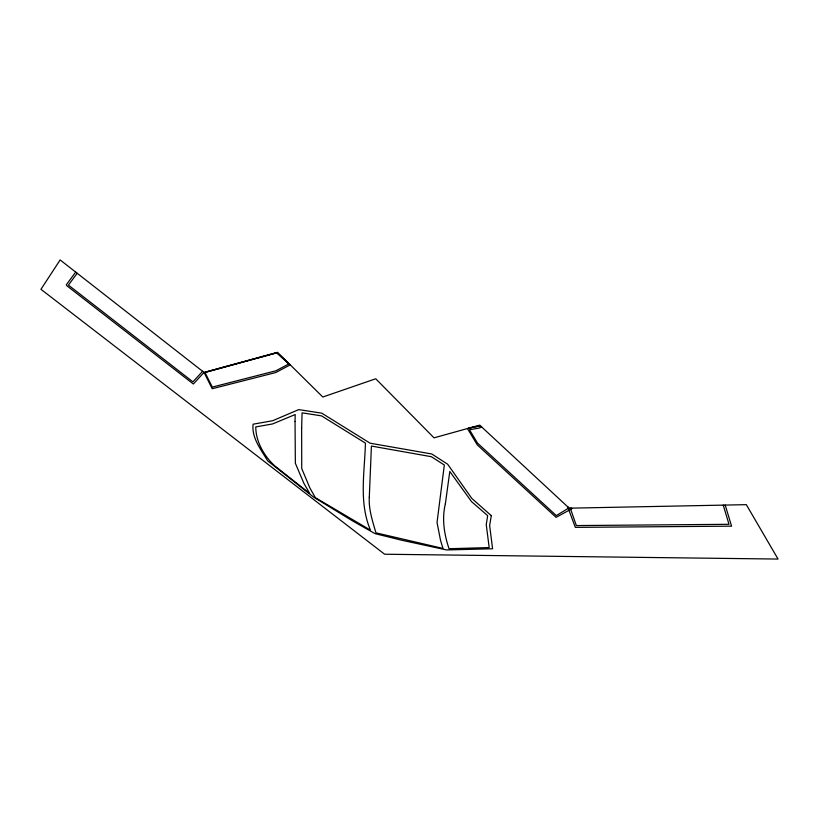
<?xml version="1.0" encoding="UTF-8"?>
<svg xmlns="http://www.w3.org/2000/svg" width="819" height="819" viewBox="0 0 819 819"><rect width="100%" height="100%" fill="white"/><g stroke="black" fill="none" stroke-linecap="round" stroke-linejoin="round"><path stroke-width="1.23" d="M75.696 272.103L66.278 284.797L67.045 285.913L193.356 384.009L204.033 372.41L277.549 352.303L322.809 397.02L375.737 378.777L434.019 437.848L479.699 425.133L569.185 508.179L746.324 504.658L778.05 559.06L384.623 554.228L40.95 289.291L60.145 259.94L204.033 372.41M77.211 273.28L68.407 285.094L192.915 381.849L202.61 371.304M290.254 364.864L275.727 372.553L212.182 388.728L204.095 372.502M205.078 372.338L276.873 352.713L288.964 363.759M478.705 426.034L468.57 428.224L480.477 425.849L479.832 425.788M568.734 508.067L556.285 515.591L477.487 443.059L469.502 429.76L479.34 428.04L481.654 426.945L480.016 426.771M571.908 508.456L571.304 508.138L571.734 508.834L556.07 517.342L477.262 444.871L467.454 428.542M570.935 508.65L570.29 508.159L576.33 525.563L728.992 524.303L723.228 505.118M569.123 508.548L567.659 506.766L575.327 527.364L731.582 526.167L725.204 505.077M295.035 421.386L295.362 463.288L303.9 483.343L309.695 493.437L274.621 465.735C264.168 456.152 255.702 441.461 255.774 426.914L272.563 423.945L295.198 414.537L295.035 421.386M369.297 497.174C368.57 509.398 372.594 521.253 375.952 532.841L442.987 548.433L440.52 540.315L437.039 522.471L444.328 465.018L431.347 456.705L371.416 446.058L369.297 497.174M301.648 427.764L301.73 468.54L309.879 487.96L315.335 497.655L370.475 530.159C358.691 502.457 364.69 472.143 365.428 443.12L321.519 415.878L302.088 412.837L301.648 427.764M445.382 503.716C441.687 518.837 444.185 534.203 449.037 548.73L489.178 547.563L486.24 524.569L487.684 515.673L471.498 501.597L449.795 471.478L445.382 503.716M491.287 515.632L489.649 525.542L492.588 548.771L446.539 549.938L401.791 540.253L375.082 533.65L352.252 520.73L313.534 497.061L267.629 460.821C261.056 449.498 251.525 438.104 253.091 424.211L272.696 420.71L298.751 409.613L321.713 413.145L370.147 443.212L431.736 453.972L447.645 464.209L471.744 498.351L491.287 515.632M288.851 363.933L275.89 370.802L212.326 387.09L204.975 372.481L276.781 352.866L288.851 363.933"/></g></svg>
